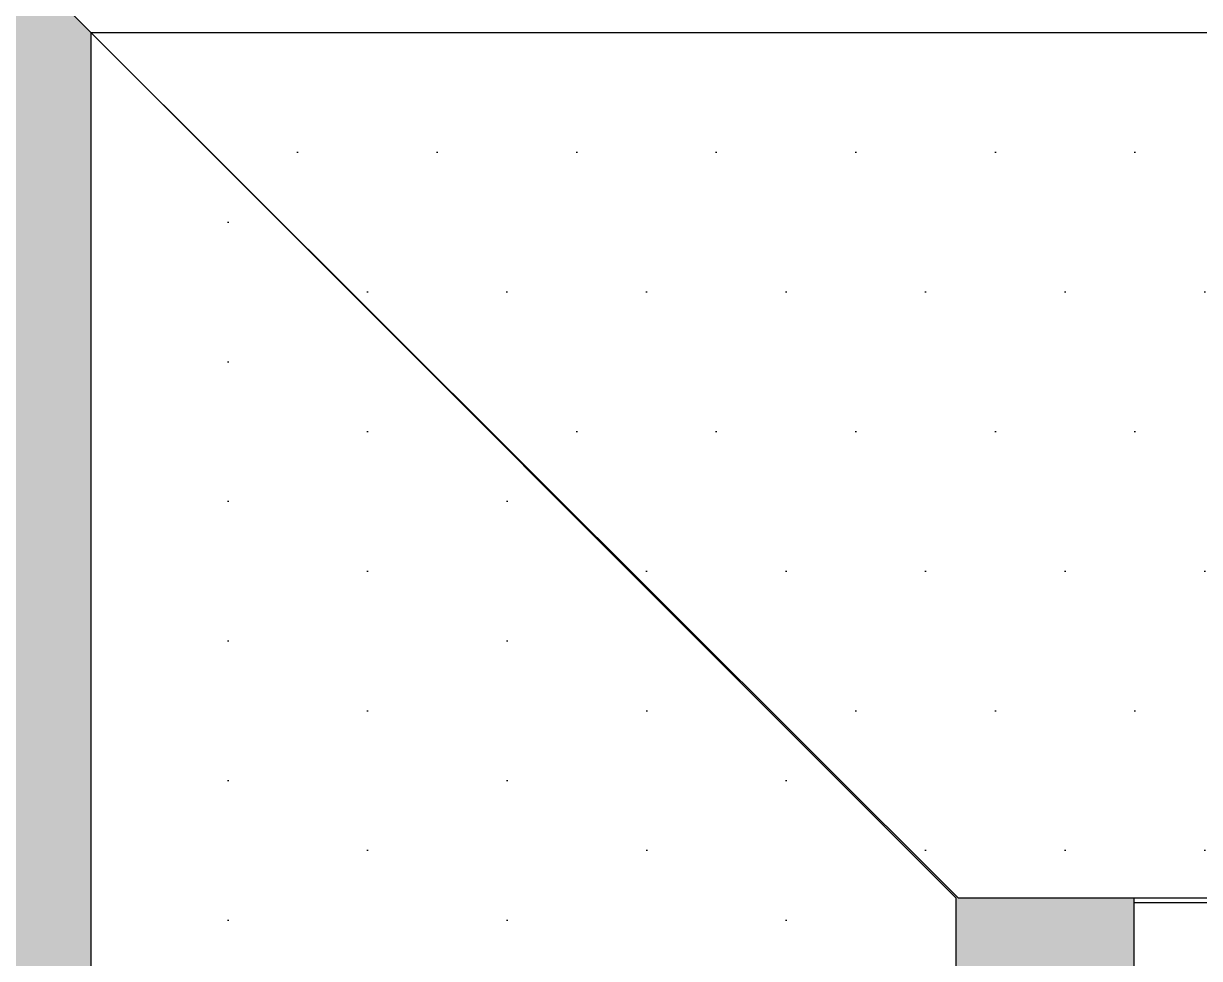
# Model space of a CAD drawing. Header units: millimetres. Extents: x 663313 to 1226001, y 1431724 to 1620898.
# Drawn here: x 745312.8 to 745647.2, y 1520000.5 to 1520266.3 of the extents above; entities that cross this region are included whole.
import ezdxf

# ---------------------------------------------------------------- set-up
doc = ezdxf.new("R2010")
doc.units = ezdxf.units.MM
doc.set_wipeout_variables(frame=1)
doc.linetypes.add('CENTER', pattern=[50.800000000000004, 31.75, -6.35, 6.35, -6.35])
doc.linetypes.add('HIDDEN', pattern=[0.375, 0.25, -0.125])
for name, color, linetype in [('000 - CONCRETE_COL_HATCH_', 7, 'Continuous'), ('000 - CONCRETE_COL_WIPEOUT_', 7, 'Continuous'), ('000 - EXISTING_COLUMN_CUT_COLOR_5', 7, 'Continuous'), ('000 - EXISTING_CONCRETE_CUT_COLOR_5', 7, 'Continuous'), ('000 - STRUCTURE_STEEL_ACCESORIES_MAIN_COLOR_2', 7, 'Continuous'), ('000 - STRUCTURE_STEEL_ACCESORIES_SUB_COLOR_3', 7, 'Continuous'), ('000 - STRUCTURE_STEEL_ACCESORIES_WIPEOUT_', 7, 'Continuous'), ('010 - ASPG_ACCESSORIES_HATCH_', 7, 'Continuous'), ('010 - ASPG_ACCESSORIES_MAIN_COLOR_1', 7, 'Continuous'), ('010 - ASPG_ACCESSORIES_SUB_COLOR_1', 7, 'Continuous'), ('010 - ASPG_ACCESSORIES_SUB_COLOR_2', 7, 'Continuous'), ('010 - ASPG_ACCESSORIES_SYMBOL_', 7, 'Continuous'), ('010 - ASPG_ACCESSORIES_WIPEOUT_', 7, 'Continuous'), ('010 - ASPG_FASTERN_HIDDEN_', 7, 'Continuous'), ('010 - ASPG_FASTERN_MAIN_COLOR_1', 7, 'Continuous'), ('010 - ASPG_FASTERN_SUB_COLOR_2', 7, 'Continuous'), ('010 - ASPG_FLASHING_HATCH_', 7, 'Continuous'), ('010 - ASPG_FLASHING_MAIN_COLOR_2', 7, 'Continuous'), ('010 - ASPG_FLASHING_MAIN_COLOR_4', 7, 'Continuous'), ('010 - ASPG_FLASHING_WIPEOUT_', 7, 'Continuous'), ('DIM', 7, 'Continuous'), ('tube-stopper', 7, 'Continuous')]:
    doc.layers.add(name, color=color, linetype=linetype)
doc.layers.add('000 - STRUCTURE_STEEL_ACCESORIES_DEF_SUB', color=7, linetype='Continuous', plot=False)
doc.layers.add('A-FLOR-E', color=7, linetype='Continuous', lineweight=9)
pattern_1 = [(0, (0, 0), (7.9375, 15.875), [0, -15.875])]
pattern_2 = [(0, (0, 0), (19.84375, 39.6875), [0, -39.6875])]
pattern_3 = [(45, (68845973.91123614, -106253.6340706302), (-4.041115254481119, 4.041115254481119), []), (45, (68845976.60531414, -106253.6340706302), (-4.041115254481119, 4.041115254481119), [])]

# ---------------------------------------------------------------- blocks, each defined once
blk = doc.blocks.new('C21')
at = {"color": 7}
for p, q in [((2.328306436538696e-10, 0.06296211588778533), (0, -0.06296211606240831)), ((0.06296211597509682, -3.201421350240707e-10), (-0.06296211550943553, -3.201421350240707e-10))]:
    blk.add_line(p, q, dxfattribs=at)
at = {"layer": 'A-FLOR-E', "color": 7}
blk.add_lwpolyline([(0.1499999994412065, 0.1499999997031409), (0.1499999996740371, -0.1500000003434252), (-0.1499999999068677, -0.1500000002270099), (-0.1499999996740371, 0.1499999997031409)], close=True, dxfattribs=at)
blk = doc.blocks.new('*U5735')
at = {"color": 7}
blk.add_wipeout([(-150.0036517297267, -150.00365149695472), (150.00365172972658, -150.00365149695472), (150.00365172972658, 150.00365149695375), (-150.0036517297267, 150.00365149695375)], dxfattribs=at).dxf.layer = '000 - CONCRETE_COL_WIPEOUT_'
at = {"layer": '000 - CONCRETE_COL_HATCH_'}
h = blk.add_hatch(dxfattribs=at)
h.set_pattern_fill('AR-CONC', scale=0.5)
h.set_pattern_definition([(49.99999999999999, (0, -1.836925477929818e-14), (3.586300913003767, -0.3137606749129755), [0.375, -4.125]), (355, (0, -1.836925477929818e-14), (-0.693756668065, 3.760960668500059), [0.3, -3.3]), (100.45144446, (0.2988584050000043, -0.02614672000001837), (2.89254423363556, 3.447199954843147), [0.3187009599999997, -3.505710559999998]), (46.18420000000001, (0, 0.9999999999999817), (5.336206653357862, -0.8275964039653827), [0.5625, -6.1875]), (96.63563549, (0.4446837250000044, 0.9310334649999816), (4.673309728371142, 4.870593003872752), [0.47805171, -5.258568799999999]), (351.1841639899999, (0, 0.9999999999999817), (4.673309725273866, 4.870593001349951), [0.45, -4.950000005]), (21, (0.5, 0.7499999999999817), (2.984535260592308, -2.013094453326694), [0.375, -4.125]), (326.0000000000001, (0.5, 0.7499999999999817), (1.216576659607909, 3.625750225234265), [0.3, -3.3]), (71.45144474, (0.7487112700000012, 0.5822421299999817), (4.201111883649856, 1.612655764031769), [0.31870095, -3.50571056]), (37.50000000000001, (0, -1.836925477929818e-14), (0.06079927658645334, 1.664469269156557), [0, -3.26, 0, -3.35, 0, -3.3125]), (7.499999999999999, (0, -1.836925477929818e-14), (1.315347687210743, 1.972058559411801), [0, -1.91, 0, -3.185, 0, -1.2625]), (327.5, (-1.115000000000009, -1.836925477929818e-14), (2.669112180862045, -0.1127743586718988), [0, -1.25, 0, -3.9, 0, -5.175]), (317.5, (-1.615000000000009, -1.836925477929818e-14), (2.915930846711931, 0.5005249116615886), [0, -1.625, 0, -2.59, 0, -3.675])])
h.paths.add_polyline_path([(-150.0036517297267, -150.0036514969547), (150.0036517297267, -150.0036514969547), (150.0036517297267, 150.0036514969538), (-150.0036517297267, 150.0036514969538)])
at = {"color": 7}
blk.add_point((0, -4.547473508864641e-13), dxfattribs=at)
at = {"layer": '000 - EXISTING_COLUMN_CUT_COLOR_5', "color": 7}
blk.add_lwpolyline([(-150.0036517297267, -150.0036514969547), (150.0036517297267, -150.0036514969547), (150.0036517297267, 150.0036514969538), (-150.0036517297267, 150.0036514969538)], close=True, dxfattribs=at)
blk = doc.blocks.new('W-1-PP18-ST_ENT4_REV00_20260531-225334_LOPF_PL')
at = {"layer": 'DIM', "color": 7}
blk.add_lwpolyline([(-1530.271185214981, -2009.451586723328), (-2309.346112664207, -2009.465779542923)], dxfattribs=at)
at = {"color": 7, "xscale": 1000.000000000001, "yscale": 1000.000000000001, "zscale": 1000.000000000001, "rotation": 89.99860513390384}
blk.add_blockref('C21', (-2459.343678768142, -1909.474895954132), dxfattribs=at)
at = {"layer": '000 - EXISTING_CONCRETE_CUT_COLOR_5', "color": 7}
blk.add_blockref('*U5735', (-2459.343678448116, -1909.474896070547), dxfattribs=at)
blk = doc.blocks.new('*U5638')
at = {"color": 7}
blk.add_wipeout([(0, -52.000000000100954), (1191.000000002196, -52.000000000100954), (944.350994734718, -297.9950981209795), (0, -297.9999999999809)], dxfattribs=at).dxf.layer = '010 - ASPG_FLASHING_WIPEOUT_'
at = {"layer": '010 - ASPG_FLASHING_HATCH_'}
h = blk.add_hatch(dxfattribs=at)
h.set_pattern_fill('DOTS', scale=0.5)
h.set_pattern_definition(pattern_2)
h.paths.add_polyline_path([(0, -52), (1191.000000002375, -52), (944.3509947348969, -297.9950981209986), (4.930380657631324e-32, -298)])
at = {"layer": '010 - ASPG_FLASHING_MAIN_COLOR_2', "color": 7}
blk.add_lwpolyline([(0, -52), (1191.000000002375, -52), (944.3509947348969, -297.9950981209986), (4.930380657631324e-32, -298)], close=True, dxfattribs=at)
at = {"color": 7}
blk.add_wipeout([(0, 69.29999999994823), (1312.300000001964, 69.29999999994823), (1191.0000000021969, -51.99999999999727), (0, -51.99999999999727)], dxfattribs=at).dxf.layer = '010 - ASPG_FLASHING_WIPEOUT_'
at = {"layer": '010 - ASPG_FLASHING_HATCH_'}
h = blk.add_hatch(dxfattribs=at)
h.set_pattern_fill('DOTS', scale=0.2)
h.set_pattern_definition(pattern_1)
h.paths.add_polyline_path([(-2.8421709430404e-14, 69.29999999999998), (1312.300000002142, 69.29999999999998), (1191.000000002375, -52.00000000000001), (3.155443620884047e-30, -52.00000000000001)])
at = {"layer": '010 - ASPG_FLASHING_MAIN_COLOR_4', "color": 7}
blk.add_lwpolyline([(-2.8421709430404e-14, 69.29999999999998), (1312.300000002142, 69.29999999999998), (1191.000000002375, -52.00000000000001), (3.155443620884047e-30, -52.00000000000001)], close=True, dxfattribs=at)
blk = doc.blocks.new('*U5637')
at = {"color": 7}
blk.add_wipeout([(0, -52.000000000100044), (1538.0000000014982, -52.000000000100044), (1292.0049052425156, -298.00104855464633), (0, -297.99999999998)], dxfattribs=at).dxf.layer = '010 - ASPG_FLASHING_WIPEOUT_'
at = {"layer": '010 - ASPG_FLASHING_HATCH_'}
h = blk.add_hatch(dxfattribs=at)
h.set_pattern_fill('DOTS', scale=0.5)
h.set_pattern_definition(pattern_2)
h.paths.add_polyline_path([(0, -52), (1538.000000001676, -52), (1292.004905242694, -298.0010485546663), (1.094595811627281e-16, -297.9999999999999)])
at = {"layer": '010 - ASPG_FLASHING_MAIN_COLOR_2', "color": 7}
blk.add_lwpolyline([(0, -52), (1538.000000001676, -52), (1292.004905242694, -298.0010485546663), (1.094595811627281e-16, -297.9999999999999)], close=True, dxfattribs=at)
at = {"color": 7}
blk.add_wipeout([(0, 69.29999999994834), (1659.3000000012648, 69.29999999994834), (1538.0000000014977, -51.99999999999727), (0, -51.99999999999727)], dxfattribs=at).dxf.layer = '010 - ASPG_FLASHING_WIPEOUT_'
at = {"layer": '010 - ASPG_FLASHING_HATCH_'}
h = blk.add_hatch(dxfattribs=at)
h.set_pattern_fill('DOTS', scale=0.2)
h.set_pattern_definition(pattern_1)
h.paths.add_polyline_path([(-2.8421709430404e-14, 69.29999999999998), (1659.300000001443, 69.29999999999998), (1538.000000001676, -52.00000000000001), (3.155443620884047e-30, -52.00000000000001)])
at = {"layer": '010 - ASPG_FLASHING_MAIN_COLOR_4', "color": 7}
blk.add_lwpolyline([(-2.8421709430404e-14, 69.29999999999998), (1659.300000001443, 69.29999999999998), (1538.000000001676, -52.00000000000001), (3.155443620884047e-30, -52.00000000000001)], close=True, dxfattribs=at)
blk = doc.blocks.new('W-1-PP18-ST_ENT4_REV00_20260617-033902_ASPG_FLASHING')
at = {"color": 7, "xscale": -1}
blk.add_blockref('*U5638', (-1414.999999999534, -1710), dxfattribs=at)
at = {"color": 7, "rotation": 90}
blk.add_blockref('*U5637', (-2657.999999999534, -3300), dxfattribs=at)
blk = doc.blocks.new('*U4563')
at = {"layer": '010 - ASPG_ACCESSORIES_SUB_COLOR_2', "color": 7}
for p, q in [((-2.084999999999127, -1.547816335794778), (-2.084999999999127, 0)), ((2.084999999999013, -1.047816335789321), (2.084999999999127, 0)), ((-2.729999999999563, -1.899999999995998), (2.729999999999563, -1.399999999995998)), ((-2.729999999999563, -1.899999999995998), (-2.084999999999127, -1.547816335789321)), ((-2.729999999999563, -1.899999999995998), (-2.084999999999127, -2.252183664200857)), ((-2.729999999999563, -3.69999999999709), (2.729999999999563, -3.19999999999709)), ((-2.084999999999127, -1.547816335789321), (2.084999999999127, -1.047816335789321)), ((-2.084999999999127, -2.252183664200857), (2.084999999999127, -1.752183664200857)), ((-2.084999999999013, -3.347816335790412), (-2.084999999999127, -2.252183664206314)), ((-2.084999999999127, -3.347816335790412), (2.084999999999127, -2.847816335790412)), ((2.729999999999563, -1.399999999995998), (2.084999999999127, -1.047816335789321)), ((2.729999999999563, -1.399999999995998), (2.084999999999127, -1.752183664200857)), ((2.084999999999013, -2.847816335790412), (2.0849999999989, -1.752183664201084)), ((2.729999999999563, -3.19999999999709), (2.084999999999127, -2.847816335790412)), ((2.729999999999563, -3.19999999999709), (2.084999999999127, -3.552183664201948)), ((-2.729999999999563, -3.69999999999709), (-2.084999999999127, -3.347816335790412)), ((-2.729999999999563, -3.69999999999709), (-2.084999999999127, -4.052183664201948)), ((-2.729999999999563, -5.499999999998181), (2.729999999999563, -4.999999999998181)), ((-2.729999999999563, -5.499999999998181), (2.729999999999563, -4.999999999998181)), ((-2.729999999999563, -5.499999999998181), (-2.084999999999127, -5.147816335791504)), ((-2.729999999999563, -5.499999999998181), (-2.084999999999127, -5.147816335791504)), ((-2.729999999999563, -5.499999999998181), (-2.084999999999127, -5.852183664203039)), ((-2.729999999999563, -5.499999999998181), (-2.084999999999127, -5.852183664203039)), ((-2.084999999999127, -4.052183664201948), (2.084999999999127, -3.552183664201948)), ((-2.0849999999989, -5.147816335791504), (-2.084999999999013, -4.052183664201948)), ((-2.084999999999127, -5.147816335791504), (2.084999999999127, -4.647816335791504)), ((-2.084999999999127, -5.147816335791504), (2.084999999999127, -4.647816335791504)), ((-2.084999999999127, -5.852183664203039), (2.084999999999127, -5.352183664203039)), ((-2.084999999999127, -5.852183664203039), (2.084999999999127, -5.352183664203039)), ((-2.084999999999127, -6.947816335792595), (-2.0849999999989, -5.852183664203039)), ((-2.084999999999127, -6.947816335792595), (-2.084999999999127, -5.852183664203039)), ((-2.084999999999127, -6.947816335792595), (2.084999999999127, -6.447816335792595)), ((2.084999999999241, -4.647816335791504), (2.084999999999241, -3.552183664201948)), ((2.729999999999563, -4.999999999998181), (2.084999999999127, -4.647816335791504)), ((2.729999999999563, -4.999999999998181), (2.084999999999127, -4.647816335791504)), ((2.729999999999563, -4.999999999998181), (2.084999999999127, -5.352183664203039)), ((2.729999999999563, -4.999999999998181), (2.084999999999127, -5.352183664203039)), ((2.084999999999127, -6.447816335792595), (2.084999999999127, -5.352183664203039)), ((2.084999999999127, -6.447816335792595), (2.084999999999241, -5.352183664203039)), ((2.729999999999563, -6.799999999999272), (2.084999999999127, -6.447816335792595)), ((-2.729999999999563, -7.299999999999272), (2.729999999999563, -6.799999999999272)), ((-2.729999999999563, -7.299999999999272), (-2.084999999999127, -6.947816335792595)), ((-2.729999999999563, -7.299999999999272), (-2.084999999999127, -7.652183664204131)), ((-2.729999999999563, -9.099999999998545), (-2.084999999999127, -8.747816335793686)), ((-2.729999999999563, -9.099999999998545), (-1.568355612604137, -8.982641209644498)), ((-2.729999999999563, -9.099999999998545), (-2.084999999999127, -9.452183664205222)), ((-2.084999999999127, -7.652183664204131), (2.084999999999127, -7.152183664204131)), ((-2.084999999999127, -8.747816335793686), (-2.084999999999127, -7.652183664204131)), ((-2.084999999999127, -8.747816335793686), (-1.064489079482883, -8.605286877620529)), ((-2.084999999999127, -9.452183664205222), (-1.629698446698967, -9.388594061787444)), ((-2.084999999999127, -10.54781633579296), (-2.084999999999127, -9.452183664205222)), ((0.4333070988686814, -8.43729858455481), (2.084999999999127, -8.247816335793686)), ((0.7141825614198751, -8.775605983184505), (2.729999999999563, -8.599999999998545)), ((0.7141825614198751, -9.102437496409038), (2.084999999999127, -8.952183664205222)), ((2.729999999999563, -6.799999999999272), (2.084999999999127, -7.152183664204131)), ((2.084999999999127, -8.247816335793686), (2.084999999999127, -7.152183664204131)), ((2.729999999999563, -8.599999999998545), (2.084999999999127, -8.247816335793686)), ((2.729999999999563, -8.599999999998545), (2.084999999999127, -8.952183664205222)), ((2.084999999999127, -10.04781633579296), (2.084999999999127, -8.952183664205222)), ((-2.729999999999563, -10.89999999999964), (-2.084999999999127, -10.54781633579296)), ((-2.729999999999563, -10.89999999999964), (-1.844567201240352, -10.81054635710279)), ((-2.729999999999563, -10.89999999999964), (-2.084999999999127, -11.25218366420449)), ((-2.084999999999127, -10.54781633579296), (-1.798826981090315, -10.50784803706301)), ((-2.084999999999127, -11.25218366420449), (-1.907557413303948, -11.22740118002912)), ((-2.084999999999127, -12.40167565273805), (-2.084999999999127, -11.25218366420449)), ((-2.084999999999127, -12.40167565273805), (-2.084999999999127, -15.59999999999854)), ((0.7141825614198751, -10.20507654483481), (2.084999999999127, -10.04781633579296)), ((0.7141825614198751, -10.57560598318378), (2.729999999999563, -10.39999999999964)), ((0.7141825614198751, -10.90243749640831), (2.084999999999127, -10.75218366420449)), ((2.729999999999563, -10.39999999999964), (2.084999999999127, -10.04781633579296)), ((2.729999999999563, -10.39999999999964), (2.084999999999127, -10.75218366420449)), ((2.084999999999127, -10.75218366420449), (2.084999999999127, -15.59999999999854)), ((0, -17.19999999999891), (-2.084999999999127, -15.59999999999854)), ((0, -17.19999999999891), (2.084999999999127, -15.59999999999854))]:
    blk.add_line(p, q, dxfattribs=at)
blk.add_lwpolyline([(0, -17.19999999999891), (0.7141825614198751, -11.45704931750151), (0.7141825614198751, -8.736688384093213, 0.4176573264866609), (0.4106596181591158, -8.436709070021607, 0.07099332720072511), (-1.529698998669119, -8.726820576112004), (-2.084999999999127, -12.40167565273805)], format="xyb", dxfattribs=at)
at = {"layer": '010 - ASPG_ACCESSORIES_SYMBOL_', "color": 7, "linetype": 'CENTER'}
blk.add_line((0, 6.142561988594025), (0, -18.19999999999891), dxfattribs=at)
at = {"layer": '010 - ASPG_FASTERN_MAIN_COLOR_1', "color": 7}
for p, q in [((-4.170000000000073, 5.049999999999272), (-4.170000000000073, 1.200000000000728)), ((3.127500000000509, 5.450000000000728), (-3.127500000000509, 5.450000000000728)), ((-2.084999999999127, 5.049999999999272), (-2.084999999999127, 1.200000000000728)), ((2.084999999999127, 5.049999999999272), (2.084999999999127, 1.200000000000728)), ((4.170000000000073, 5.049999999999272), (4.170000000000073, 1.200000000000728)), ((-5.5, 0.5499999999992724), (-5.5, 0)), ((5.5, 0), (-5.5, 0)), ((-5.200000000000728, 0.8500000000003638), (-4.170000000000073, 1.200000000000728)), ((5.200000000000728, 0.8500000000003638), (-5.200000000000728, 0.8500000000003638)), ((4.170000000000073, 1.200000000000728), (-4.170000000000073, 1.200000000000728)), ((-2.57630675031578, 0.8500000000003638), (-2.084999999999127, 1.200000000000728)), ((2.44630675031658, 0.8500000000003638), (2.084999999999127, 1.200000000000728)), ((5.200000000000728, 0.8500000000003638), (4.170000000000073, 1.200000000000728)), ((5.5, 0.5499999999992724), (5.5, 0))]:
    blk.add_line(p, q, dxfattribs=at)
for centre, radius, start, end in [((-3.127500000000509, 3.891492187500262), 1.55850781249987, 48.01707852331997, 131.98292147668), ((0, -0.1840312499989523), 5.634031249999114, 68.2799117114248, 111.7200882885752), ((3.127500000000509, 3.891492187500262), 1.558507812499965, 48.01707852331997, 131.98292147668), ((-5.200000000000728, 0.5499999999992724), 0.3, 90, 180), ((5.200000000000728, 0.5499999999992724), 0.3, 0, 90)]:
    blk.add_arc(centre, radius, start, end, dxfattribs=at)
blk = doc.blocks.new('G$C7D677D58')
at = {"layer": 'tube-stopper'}
h = blk.add_hatch(dxfattribs=at)
h.set_pattern_fill('ANSI35', scale=0.02, angle=280.6768409131589, style=0)
h.set_pattern_definition([(145.6768409131589, (67.45353497568851, -13.09426057516771), (0.00281929956869494, 0.00412935224241727), []), (145.6768409131589, (67.45006064978782, -13.09491560150343), (0.00281929956869494, 0.00412935224241727), [0.006249999999999968, -0.001249999999999992, 0, -0.001249999999999992])])
h.paths.add_polyline_path([(0.02989179726182556, 0.01545000000078289), (0.02447319464567954, 0.01545000000078289), (0.02447319464567954, 0.0005500000004303729), (0.02989179726182556, 0.0005500000004303729)])
at = {"layer": '000 - STRUCTURE_STEEL_ACCESORIES_DEF_SUB', "color": 7, "ltscale": 0.1}
blk.add_line((0.03829179726176335, 0.007999999999924512), (0, 0.007999999999924512, -2.806346833239134e-06), dxfattribs=at)
at = {"layer": '000 - STRUCTURE_STEEL_ACCESORIES_SUB_COLOR_3', "color": 7}
for p, q in [((0.01247319464710017, 0.01492820323028354, -2.806346833239134e-06), (0.007673194646940829, 0.01492820323028354, -2.806346833239134e-06)), ((0.01327319464712673, 0, -2.806346833239134e-06), (0.01327319464712673, 0.01599999999996271, -2.806346833239134e-06)), ((0.01327319464712673, 0.01599999999996271, -2.806346833239134e-06), (0.01447319464705288, 0.01599999999996271, -2.806346833239134e-06)), ((0.01447319464705288, 0.01599999999996271, -2.806346833239134e-06), (0.01447319464705288, 0, -2.806346833239134e-06)), ((0.02989179726182556, 0), (0.02989179726182556, 0.01599999999996271)), ((0.02989179726182556, 0.01599999999996271), (0.03109179726175171, 0.01599999999996271)), ((0.03109179726175171, 0.01599999999996271), (0.03109179726175171, 0)), ((0.03109179726175171, 0.001071796769679167), (0.03109179726175171, 0.01492820323028354)), ((0.03589179726191105, 0.01492820323028354), (0.03109179726175171, 0.01492820323028354)), ((0.002400000000079672, 0.01199999999994361, -2.806346833239134e-06), (0.001600000000053114, 0.01119999999991705, -2.806346833239134e-06)), ((0.001600000000053114, 0.00479999999993197, -2.806346833239134e-06), (0.001600000000053114, 0.01119999999991705, -2.806346833239134e-06)), ((0.006873194647141645, 0.01119999999991705, -2.806346833239134e-06), (0.001600000000053114, 0.01119999999991705, -2.806346833239134e-06)), ((0.006873194647141645, 0.01199999999994361, -2.806346833239134e-06), (0.002400000000079672, 0.01199999999994361, -2.806346833239134e-06)), ((0.006873194647141645, 0.002803847577297347, -2.806346833239134e-06), (0.006873194647141645, 0.01319615242266536, -2.806346833239134e-06)), ((0.01247319464710017, 0.01146410161504718, -2.806346833239134e-06), (0.007673194646940829, 0.01146410161504718, -2.806346833239134e-06)), ((0.01327319464712673, 0.002803847577297347, -2.806346833239134e-06), (0.01327319464712673, 0.01319615242266536, -2.806346833239134e-06)), ((0.03589179726191105, 0.01146410161504718), (0.03109179726175171, 0.01146410161504718)), ((0.03669179726193761, 0.002803847577297347), (0.03669179726193761, 0.01319615242266536)), ((0.006873194647141645, 0.00479999999993197, -2.806346833239134e-06), (0.001600000000053114, 0.00479999999993197, -2.806346833239134e-06)), ((0.002400000000079672, 0.003999999999905413, -2.806346833239134e-06), (0.001600000000053114, 0.00479999999993197, -2.806346833239134e-06)), ((0.006873194647141645, 0.003999999999905413, -2.806346833239134e-06), (0.002400000000079672, 0.003999999999905413, -2.806346833239134e-06)), ((0.01247319464710017, 0.00453589838480184, -2.806346833239134e-06), (0.007673194646940829, 0.00453589838480184, -2.806346833239134e-06)), ((0.03589179726191105, 0.00453589838480184), (0.03109179726175171, 0.00453589838480184)), ((0.01247319464710017, 0.001071796769679167, -2.806346833239134e-06), (0.007673194646940829, 0.001071796769679167, -2.806346833239134e-06)), ((0.01447319464705288, 0, -2.806346833239134e-06), (0.01327319464712673, 0, -2.806346833239134e-06)), ((0.03109179726175171, 0), (0.02989179726182556, 0)), ((0.03589179726191105, 0.001071796769679167), (0.03109179726175171, 0.001071796769679167))]:
    blk.add_line(p, q, dxfattribs=at)
at = {"layer": '000 - STRUCTURE_STEEL_ACCESORIES_SUB_COLOR_3', "color": 7, "linetype": 'HIDDEN'}
for p, q in [((0.02989179726182556, 0.01199999999994361), (0.01447319464705288, 0.01199999999994361, -2.806346833239134e-06)), ((0.02989179726182556, 0.01119999999991705), (0.01447319464705288, 0.01119999999991705, -2.806346833239134e-06)), ((0.02989179726182556, 0.00479999999993197), (0.01447319464705288, 0.00479999999993197, -2.806346833239134e-06)), ((0.02989179726182556, 0.003999999999905413), (0.01447319464705288, 0.003999999999905413, -2.806346833239134e-06))]:
    blk.add_line(p, q, dxfattribs=at)
at = {"layer": '000 - STRUCTURE_STEEL_ACCESORIES_SUB_COLOR_3', "color": 7, "elevation": -2.806346833239134e-06}
for points in [[(0.007673194646940829, 0.01492820323028354, 0.4618802153516978), (0.007673194646940829, 0.01146410161504718, 0.2309401076757868), (0.007673194646940829, 0.00453589838480184, 0.461880215351701), (0.007673194646940829, 0.001071796769679167)], [(0.01247319464710017, 0.01492820323028354, -0.4618802153516978), (0.01247319464710017, 0.01146410161504718, -0.2309401076757868), (0.01247319464710017, 0.00453589838480184, -0.461880215351701), (0.01247319464710017, 0.001071796769679167)], [(0.03589179726191105, 0.01492820323028354, -0.4618802153516978), (0.03589179726191105, 0.01146410161504718, -0.2309401076757868), (0.03589179726191105, 0.00453589838480184, -0.4618802153517009), (0.03589179726191105, 0.001071796769679167)]]:
    blk.add_lwpolyline(points, format="xyb", dxfattribs=at)
at = {"layer": 'tube-stopper', "color": 7}
blk.add_lwpolyline([(0.02989179726182556, 0.01545000000078289), (0.02447319464567954, 0.01545000000078289), (0.02447319464567954, 0.0005500000004303729), (0.02989179726182556, 0.0005500000004303729)], close=True, dxfattribs=at)
blk = doc.blocks.new('010 - ASPG_ACCESSORIES_BRACKET_FOR_FRAME_TYPE-1_CUT-VIEW')
at = {"color": 7}
blk.add_wipeout([(4.656612873077393e-10, 25.00000000008731), (4.656612873077393e-10, 1.8189894035458565e-12), (40, 1.8189894035458565e-12), (40, 3.000000000153044), (3.0000000003213074, 3.000000000153044), (3.0000000003213074, 25.00000000008731)], dxfattribs=at).dxf.layer = '010 - ASPG_ACCESSORIES_WIPEOUT_'
at = {"layer": '010 - ASPG_ACCESSORIES_HATCH_'}
h = blk.add_hatch(dxfattribs=at)
h.set_pattern_fill('ANSI32', scale=0.03)
h.set_pattern_definition(pattern_3)
h.paths.add_polyline_path([(1.452183664310724, 16.08500000019558), (1.100000000093132, 16.73000000005413), (0.7478163363412023, 16.08500000019558), (4.656612873077393e-10, 16.08500000019558), (4.656612873077393e-10, 25.00000000008731), (3.000000000465661, 25.00000000008731), (2.9848025678657, 16.08500000019558)])
h = blk.add_hatch(dxfattribs=at)
h.set_pattern_fill('ANSI32', scale=0.03)
h.set_pattern_definition(pattern_3)
h.paths.add_polyline_path([(4.656612873077393e-10, 0), (4.656612873077393e-10, 11.78062006374239), (0.1825785292312503, 11.91500000003725), (1.247816335875541, 11.91500000003725), (1.600000000558794, 11.27000000019325), (1.952183664776385, 11.91500000003725), (3.000000000465661, 11.9150000000518), (3.000000000465661, 3.000000000160071), (19.70000000018626, 3.000000000043656), (19.70000000018626, 1.164153218269348e-10)])
h = blk.add_hatch(dxfattribs=at)
h.set_pattern_fill('ANSI32', scale=0.03)
h.set_pattern_definition(pattern_3)
h.paths.add_polyline_path([(28.70000000018626, 1.164153218269348e-10), (28.70000000018626, 3.000000000043656), (40, 3.000000000160071), (40, 0)])
at = {"layer": '010 - ASPG_ACCESSORIES_MAIN_COLOR_1', "color": 7}
blk.add_lwpolyline([(4.656612873077393e-10, 25.00000000008731), (4.656612873077393e-10, 0), (40, 0), (40, 3.000000000160071), (3.000000000465661, 3.000000000160071), (3.000000000465661, 25.00000000008731)], close=True, dxfattribs=at)
at = {"layer": '010 - ASPG_ACCESSORIES_SUB_COLOR_1', "color": 7}
for points in [[(1.452183664310724, 16.08500000019558), (1.100000000093132, 16.73000000005413), (0.7478163363412023, 16.08500000019558), (4.656612873077393e-10, 16.08500000019558), (4.656612873077393e-10, 25.00000000008731), (3.000000000465661, 25.00000000008731), (2.9848025678657, 16.08500000019558)], [(4.656612873077393e-10, 0), (4.656612873077393e-10, 11.78062006374239), (0.1825785292312503, 11.91500000003725), (1.247816335875541, 11.91500000003725), (1.600000000558794, 11.27000000019325), (1.952183664776385, 11.91500000003725), (3.000000000465661, 11.9150000000518), (3.000000000465661, 3.000000000160071), (19.70000000018626, 3.000000000043656), (19.70000000018626, 1.164153218269348e-10)], [(28.70000000018626, 1.164153218269348e-10), (28.70000000018626, 3.000000000043656), (40, 3.000000000160071), (40, 0)]]:
    blk.add_lwpolyline(points, close=True, dxfattribs=at)
blk = doc.blocks.new('000_ASPG_TYP_FILES_EXPANSION_BOLT_1')
at = {"layer": '010 - ASPG_FASTERN_HIDDEN_', "color": 7, "linetype": 'CENTER'}
blk.add_line((-15.26864065614063, 9.349345953436885e-16), (74.85623900254723, -4.583622674533936e-15), dxfattribs=at)
at = {"layer": '010 - ASPG_FASTERN_MAIN_COLOR_1', "color": 7}
for p, q in [((-8.000000000029104, 7.211963661015035), (-7.359999999956925, 7.851963660985349)), ((-8.000000000029104, 7.211963661015035), (-8.000000000029104, -7.211963661000481)), ((-7.359999999956925, 7.851963660985349), (-2.24000000001979, 7.851963660985348)), ((-1.600000000034924, 7.211963661015034), (-2.24000000001979, 7.851963660985348)), ((-1.600000000034924, 7.211963661015034), (-1.600000000034925, -7.211963661000482)), ((-7.359999999956926, 3.925981830441743), (-2.24000000001979, 3.925981830441742)), ((-7.359999999956926, -3.92598183042719), (-2.240000000019791, -3.92598183042719)), ((-7.359999999956927, -7.851963660985347), (-8.000000000029104, -7.211963661000481)), ((-7.359999999956927, -7.851963660985347), (-2.240000000019791, -7.851963660985348)), ((-2.240000000019791, -7.851963660985348), (-1.600000000034925, -7.211963661000482))]:
    blk.add_line(p, q, dxfattribs=at)
blk.add_lwpolyline([(-1.600000000034925, -8.400000000052387), (-5.143516556450961e-16, -8.400000000052387), (5.143516556450961e-16, 8.400000000052387), (-1.600000000034924, 8.400000000052387)], close=True, dxfattribs=at)
for centre, radius, start, end in [((-4.66958333333605, 5.888972745771753), 3.330416666666676, 143.8846352637614, 216.115364737895), ((-4.930416666640667, 5.888972745771753), 3.330416666666676, 323.884635262105, 36.11536473623859), ((4.361666666693054, -2.670750561156677e-16), 12.36166666666667, 161.4825631773627, 198.5174368226373), ((-13.96166666666977, 8.549055197049716e-16), 12.36166666666667, 341.4825631773626, 18.51743682263733), ((-4.66958333333605, -5.888972745771753), 3.330416666666676, 143.884635262105, 216.1153647362386), ((-4.930416666640667, -5.888972745771753), 3.330416666666676, 323.8846352637614, 36.11536473789496)]:
    blk.add_arc(centre, radius, start, end, dxfattribs=at)
at = {"layer": '010 - ASPG_FASTERN_SUB_COLOR_2', "color": 7}
for p, q in [((-10.9215796769422, 4.000000000014553), (-11.72089587236405, 2.799999999973807)), ((-10.9215796769422, 4.000000000014553), (-11.61439999999129, -4.000000000014551)), ((-10.33270272545633, 2.799999999973807), (-10.9215796769422, 4.000000000014553)), ((-9.535979677020805, 4.000000000014553), (-10.33270272545633, 2.799999999973807)), ((-9.535979677020805, 4.000000000014553), (-10.22880000004079, -4.000000000014551)), ((-8.947102725418517, 2.799999999973807), (-9.535979677020805, 4.000000000014553)), ((-8.150379676982993, 4.000000000014553), (-8.947102725418517, 2.799999999973807)), ((-8.150379676982993, 4.000000000014553), (-8.84320000000298, -4.000000000014551)), ((0.6632203230692542, 4.000000000014552), (-0.1335027254826853, 2.799999999973807)), ((0.6632203230692542, 4.000000000014552), (-0.02959999995073328, -4.000000000014552)), ((1.25209727458423, 2.799999999973807), (0.6632203230692542, 4.000000000014552)), ((2.048820323019755, 4.000000000014552), (1.25209727458423, 2.799999999973807)), ((2.048820323019755, 4.000000000014552), (1.355999999999767, -4.000000000014552)), ((2.637697274622042, 2.799999999973807), (2.048820323019755, 4.000000000014552)), ((3.434420323057566, 4.000000000014552), (2.637697274622042, 2.799999999973807)), ((3.434420323057566, 4.000000000014552), (2.741600000037578, -4.000000000014552)), ((4.023297274572542, 2.799999999973806), (3.434420323057566, 4.000000000014552)), ((4.820020323008066, 4.000000000014552), (4.023297274572542, 2.799999999973806)), ((4.820020323008066, 4.000000000014552), (4.127199999988079, -4.000000000014552)), ((5.408897274610354, 2.799999999973806), (4.820020323008066, 4.000000000014552)), ((6.205620323045878, 4.000000000014552), (5.408897274610354, 2.799999999973806)), ((6.205620323045878, 4.000000000014552), (5.512800000025891, -4.000000000014552)), ((6.79449727453175, 2.799999999973806), (6.205620323045878, 4.000000000014552)), ((7.591220322996378, 4.000000000014551), (6.79449727453175, 2.799999999973806)), ((7.591220322996378, 4.000000000014551), (6.898399999947287, -4.000000000014552)), ((8.180097274598666, 2.799999999973806), (7.591220322996378, 4.000000000014551)), ((8.97682032303419, 4.000000000014551), (8.180097274598666, 2.799999999973806)), ((8.97682032303419, 4.000000000014551), (8.284000000014203, -4.000000000014553)), ((9.565697274520062, 2.799999999973806), (8.97682032303419, 4.000000000014551)), ((10.362420323072, 4.000000000014551), (9.565697274520062, 2.799999999973806)), ((10.362420323072, 4.000000000014551), (9.669600000052014, -4.000000000014553)), ((10.95129727458698, 2.799999999973806), (10.362420323072, 4.000000000014551)), ((11.7480203230225, 4.000000000014551), (10.95129727458698, 2.799999999973806)), ((11.7480203230225, 4.000000000014551), (11.05520000000251, -4.000000000014553)), ((12.33689727462479, 2.799999999973806), (11.7480203230225, 4.000000000014551)), ((13.13362032306031, 4.000000000014551), (12.33689727462479, 2.799999999973806)), ((13.13362032306031, 4.000000000014551), (12.44080000004033, -4.000000000014553)), ((13.13362032306031, 4.000000000014551), (47.5000000000291, 4.000000000014549)), ((47.5000000000291, 3.000000000043653), (47.5000000000291, 4.000000000014549)), ((50.50000000005821, 4.000000000014549), (60.29349832783919, 4.565945234964598)), ((50.50000000005821, 1.999999999956341), (50.50000000005821, 4.000000000014549)), ((60.29349832783919, 4.565945234964598), (60.29349832783919, -1.068101395154376)), ((67.5, 4.000000000014547), (60.29349832783919, 3.279349832839213)), ((67.5, -4.000000000014556), (67.5, 4.000000000014547)), ((-13.0000000000291, 1.999999999956345), (-12.16536610751064, 2.78428793490457)), ((-13.0000000000291, -1.999999999956343), (-13.0000000000291, 1.999999999956345)), ((-11.72089587236405, 2.799999999973807), (-12.20587009846349, -2.799999999973806)), ((-12.16536610751064, 2.78428793490457), (-11.71493255696259, 2.844075092638378)), ((-10.33270272545633, 2.799999999973807), (-10.81767695155577, -2.799999999973806)), ((-8.947102725418517, 2.799999999973807), (-9.432076951488853, -2.799999999973806)), ((1.25209727458423, 2.799999999973807), (0.7671230484847908, -2.799999999973807)), ((2.637697274622042, 2.799999999973807), (2.152723048435291, -2.799999999973807)), ((4.023297274572542, 2.799999999973806), (3.538323048473103, -2.799999999973807)), ((5.408897274610354, 2.799999999973806), (4.923923048423603, -2.799999999973807)), ((6.79449727453175, 2.799999999973806), (6.309523048461415, -2.799999999973807)), ((8.180097274598666, 2.799999999973806), (7.695123048499227, -2.799999999973807)), ((9.565697274520062, 2.799999999973806), (9.080723048449727, -2.799999999973807)), ((10.95129727458698, 2.799999999973806), (10.46632304848754, -2.799999999973807)), ((12.33689727462479, 2.799999999973806), (11.85192304843804, -2.799999999973807)), ((50.50000000005821, 3.000000000043653), (47.5000000000291, 3.000000000043653)), ((50.50000000005821, 1.999999999956341), (51.5000000000291, 1.999999999956341)), ((50.50000000005821, -4.000000000014555), (50.50000000005821, 1.04255772453325)), ((50.65813716000412, 1.193949539578167), (51.02902187901782, 1.193949539578167)), ((52.02902187898871, 0.1939495396072712), (52.02902187898871, -0.7475786201248443)), ((52.5, 0.999999999970893), (52.5, -3.214697847761802e-15)), ((54.72792407794623, -0.3162277660012511), (55.27207592205377, 1.316227765986693)), ((55.03590488355258, -1.104050547830415), (55.74926603140193, 0.7656552351108951)), ((56.22075922007207, 1.999999999956341), (57.5, 1.999999999956341)), ((56.68357206514338, 1.409183307376221), (57.11225793708581, 1.409183307376221)), ((58.11087046129978, 0.4618428399699006), (58.17742339696269, -0.8002381526894204)), ((58.5, 0.9999999999708926), (58.5, -0.03725061344448835)), ((-13.0000000000291, -1.999999999956343), (-12.16536610751064, -2.835704890574561)), ((-11.61439999999129, -4.000000000014551), (-12.20587009846349, -2.799999999973806)), ((-10.81767695155577, -2.799999999973806), (-11.61439999999129, -4.000000000014551)), ((-10.22880000004079, -4.000000000014551), (-10.81767695155577, -2.799999999973806)), ((-9.432076951488853, -2.799999999973806), (-10.22880000004079, -4.000000000014551)), ((-8.84320000000298, -4.000000000014551), (-9.432076951488853, -2.799999999973806)), ((-8.046476951567456, -2.799999999973806), (-8.84320000000298, -4.000000000014551)), ((0.7671230484847908, -2.799999999973807), (-0.02959999995073328, -4.000000000014552)), ((1.355999999999767, -4.000000000014552), (0.7671230484847908, -2.799999999973807)), ((2.152723048435291, -2.799999999973807), (1.355999999999767, -4.000000000014552)), ((2.741600000037578, -4.000000000014552), (2.152723048435291, -2.799999999973807)), ((3.538323048473103, -2.799999999973807), (2.741600000037578, -4.000000000014552)), ((4.127199999988079, -4.000000000014552), (3.538323048473103, -2.799999999973807)), ((4.923923048423603, -2.799999999973807), (4.127199999988079, -4.000000000014552)), ((5.512800000025891, -4.000000000014552), (4.923923048423603, -2.799999999973807)), ((6.309523048461415, -2.799999999973807), (5.512800000025891, -4.000000000014552)), ((6.898399999947287, -4.000000000014552), (6.309523048461415, -2.799999999973807)), ((7.695123048499227, -2.799999999973807), (6.898399999947287, -4.000000000014552)), ((8.284000000014203, -4.000000000014553), (7.695123048499227, -2.799999999973807)), ((9.080723048449727, -2.799999999973807), (8.284000000014203, -4.000000000014553)), ((9.669600000052014, -4.000000000014553), (9.080723048449727, -2.799999999973807)), ((10.46632304848754, -2.799999999973807), (9.669600000052014, -4.000000000014553)), ((11.05520000000251, -4.000000000014553), (10.46632304848754, -2.799999999973807)), ((11.85192304843804, -2.799999999973807), (11.05520000000251, -4.000000000014553)), ((12.44080000004033, -4.000000000014553), (11.85192304843804, -2.799999999973807)), ((47.5000000000291, -4.000000000014555), (47.5000000000291, -3.000000000043659)), ((47.5000000000291, -3.000000000043659), (50.50000000005821, -3.000000000043659)), ((53.02902187895961, -1.747578620095741), (54.10159884969471, -1.747578620095741)), ((53.5, -0.9999999999708995), (53.77924077992793, -0.9999999999708995)), ((59.17603592126397, -1.747578620095741), (60.29349832783919, -1.747578620095741)), ((59.4620560821204, -1.036530483703249), (60.29349832783919, -1.068101395154376)), ((60.29349832783919, -1.747578620095741), (60.29349832783919, -4.689106779886064)), ((60.29349832783919, -3.27934983283922), (67.5, -4.000000000014556)), ((12.50000000005821, -4.000000000014553), (47.5000000000291, -4.000000000014555)), ((60.29349832783919, -4.689106779886064), (50.50000000005821, -4.000000000014555))]:
    blk.add_line(p, q, dxfattribs=at)
for centre, start, end in [((51.02902187901782, 0.1939495396072712), 0, 121.939390925067), ((51.5000000000291, 0.9999999999708931), 0, 90), ((56.22075922007207, 0.9999999999708927), 90, 161.565051177078), ((56.68357206514338, 0.4091833074053249), 90, 159.1163175735186), ((57.11225793708581, 0.4091833074053249), 3.018565158218145, 90), ((57.5, 0.9999999999708926), 0, 90), ((53.02902187895961, -0.7475786201248443), 180, 270), ((53.5, -3.27593018771917e-15), 180, 270), ((53.77924077992793, -3.293028754085677e-15), 270, 341.565051177078), ((54.10159884969471, -0.7475786201248444), 270, 339.1163175735186), ((59.17603592126397, -0.7475786201248448), 183.0185651582182, 270), ((59.4999999999709, -0.03725061344448841), 180, 267.825451638266)]:
    blk.add_arc(centre, 1, start, end, dxfattribs=at)
blk = doc.blocks.new('*U5725')
at = {"color": 7, "xscale": -1, "rotation": 270}
blk.add_blockref('*U4563', (3, -19.00000000013097), dxfattribs=at)
at = {"color": 7}
blk.add_wipeout([(46.47179255285755, 45.000000000014566), (46.47179255285756, -4.2199268283124765e-10), (1.4717925528530067, -4.3655286442550874e-10), (1.4717925528530067, -4.999999999999999), (51.47179255285301, -4.999999999985434), (51.471792552853, 45.000000000014566)], dxfattribs=at).dxf.layer = '000 - STRUCTURE_STEEL_ACCESORIES_WIPEOUT_'
at = {"layer": '010 - ASPG_ACCESSORIES_HATCH_'}
h = blk.add_hatch(dxfattribs=at)
h.set_pattern_fill('ANSI32', scale=0.03, angle=-90.00000000000001)
h.set_pattern_definition([(315, (-106131.0174809874, -14494268.67851865), (1.01027881362028, 1.01027881362028), []), (315, (-106131.0174809874, -14494269.35203815), (1.01027881362028, 1.01027881362028), [])])
h.paths.add_polyline_path([(46.471792552853, 45.00000000001455), (46.471792552853, 1.455191522836685e-11), (1.471792552853003, 0), (1.471792552853003, -5), (51.471792552853, -4.999999999985448), (51.471792552853, 45.00000000001455)])
at = {"layer": '000 - STRUCTURE_STEEL_ACCESORIES_MAIN_COLOR_2', "color": 7}
blk.add_lwpolyline([(46.471792552853, 45.00000000001455), (46.471792552853, 1.455191522836685e-11), (1.471792552853003, 0), (1.471792552853003, -5), (51.471792552853, -4.999999999985448), (51.471792552853, 45.00000000001455)], close=True, dxfattribs=at)
at = {"color": 7}
blk.add_blockref('000_ASPG_TYP_FILES_EXPANSION_BOLT_1', (46.47179255285755, 22.49999999979629), dxfattribs=at)
at = {"color": 7, "xscale": -1000, "yscale": 1000, "zscale": 1000, "rotation": 90}
blk.add_blockref('G$C7D677D58', (32.1999999997206, 16.47319464554312, 0.001403173416619567), dxfattribs=at)
at = {"color": 7, "xscale": -1, "rotation": 180}
blk.add_blockref('010 - ASPG_ACCESSORIES_BRACKET_FOR_FRAME_TYPE-1_CUT-VIEW', (-4.656612873077393e-10, -5), dxfattribs=at)
blk = doc.blocks.new('*U5726')
at = {"color": 7, "xscale": -1, "rotation": 270}
blk.add_blockref('*U4563', (3, -19.00000000013097), dxfattribs=at)
at = {"color": 7}
blk.add_wipeout([(45.65632157528676, 44.9999999999757), (45.65632157528677, -4.608593704773251e-10), (0.6563215752822167, -4.754195520715862e-10), (0.6563215752822167, -5.000000000038866), (50.65632157528222, -5.000000000024301), (50.65632157528221, 44.9999999999757)], dxfattribs=at).dxf.layer = '000 - STRUCTURE_STEEL_ACCESORIES_WIPEOUT_'
at = {"layer": '010 - ASPG_ACCESSORIES_HATCH_'}
h = blk.add_hatch(dxfattribs=at)
h.set_pattern_fill('ANSI32', scale=0.03, angle=-90.00000000000001)
h.set_pattern_definition([(315, (-106131.8329519649, -14494268.67851865), (1.01027881362028, 1.01027881362028), []), (315, (-106131.8329519649, -14494269.35203815), (1.01027881362028, 1.01027881362028), [])])
h.paths.add_polyline_path([(45.65632157528221, 44.99999999997569), (45.65632157528221, -2.431477241771063e-11), (0.6563215752822131, -3.886668764607748e-11), (0.6563215752822131, -5.000000000038867), (50.65632157528221, -5.000000000024315), (50.65632157528221, 44.99999999997569)])
at = {"layer": '000 - STRUCTURE_STEEL_ACCESORIES_MAIN_COLOR_2', "color": 7}
blk.add_lwpolyline([(45.65632157528221, 44.99999999997569), (45.65632157528221, -2.431477241771063e-11), (0.6563215752822131, -3.886668764607748e-11), (0.6563215752822131, -5.000000000038867), (50.65632157528221, -5.000000000024315), (50.65632157528221, 44.99999999997569)], close=True, dxfattribs=at)
at = {"color": 7}
blk.add_blockref('000_ASPG_TYP_FILES_EXPANSION_BOLT_1', (45.65632157528676, 22.49999999975742), dxfattribs=at)
at = {"color": 7, "xscale": -1000, "yscale": 1000, "zscale": 1000, "rotation": 90}
blk.add_blockref('G$C7D677D58', (32.1999999997206, 16.47319464554312, 0.001403173416619567), dxfattribs=at)
at = {"color": 7, "xscale": -1, "rotation": 180}
blk.add_blockref('010 - ASPG_ACCESSORIES_BRACKET_FOR_FRAME_TYPE-1_CUT-VIEW', (-4.656612873077393e-10, -5), dxfattribs=at)

msp = doc.modelspace()

# ---------------------------------------------------------------- block references
at = {"layer": 'DIM', "color": 7}
msp.add_blockref('W-1-PP18-ST_ENT4_REV00_20260531-225334_LOPF_PL', (747937.9498508666, 1522025.785729408), dxfattribs=at)

# ---------------------------------------------------------------- next in the draw order: block references
at = {"color": 7, "rotation": 270}
msp.add_blockref('*U5725', (745356.1098244237, 1520317.78572941), dxfattribs=at)

# ---------------------------------------------------------------- next in the draw order: block references
at = {"color": 7}
msp.add_blockref('*U5726', (745277.9498508645, 1520193.814484835), dxfattribs=at)

# ---------------------------------------------------------------- next in the draw order: block references
msp.add_blockref('W-1-PP18-ST_ENT4_REV00_20260617-033902_ASPG_FLASHING', (747937.9498508666, 1522025.785729408), dxfattribs=at)

doc.saveas('drawing.dxf')
